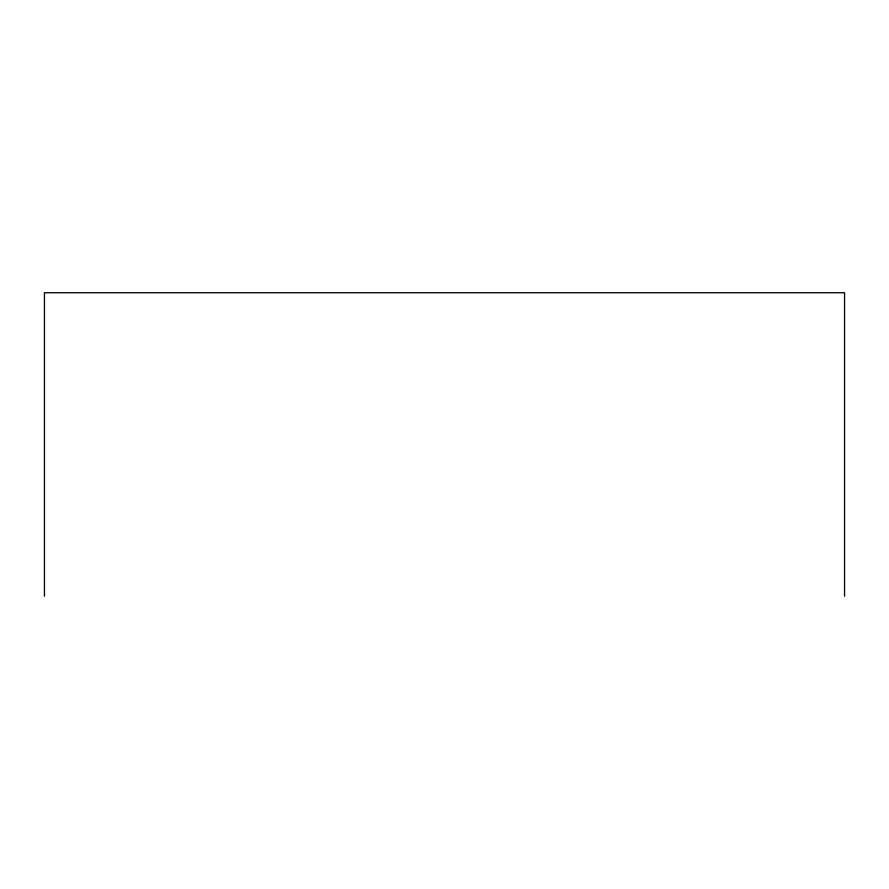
<?xml version="1.0" encoding="UTF-8"?>
<svg xmlns="http://www.w3.org/2000/svg" width="889" height="889" viewBox="0 0 889 889"><rect width="100%" height="100%" fill="white"/><g stroke="black" fill="none" stroke-linecap="round" stroke-linejoin="round"><path stroke-width="1.33" d="M844.55 596.263L844.55 292.737L44.45 292.737L44.45 596.263"/></g></svg>
